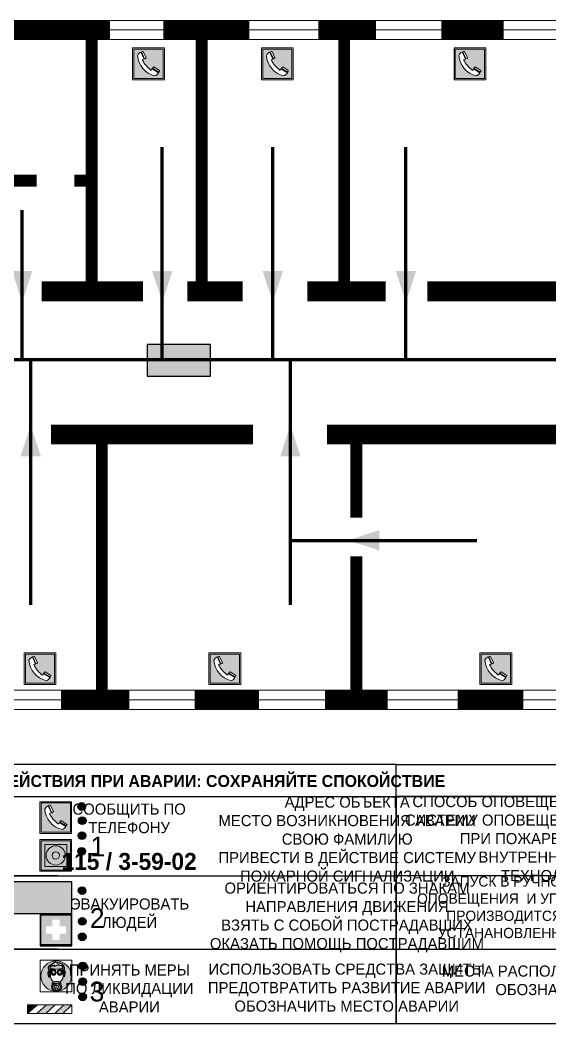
# Model space of a CAD drawing. Header units: millimetres. Extents: x 13114 to 67229, y 22859 to 38520.
# Drawn here: x 24019.8 to 24153.5, y 35580.6 to 35833.9 of the extents above; entities that cross this region are included whole.
import ezdxf

# ---------------------------------------------------------------- set-up
doc = ezdxf.new("R2010")
doc.units = ezdxf.units.MM
doc.layers.add('План_Штампы', color=7, linetype='Continuous')
doc.styles.add('обычный', font='arial.ttf')

# ---------------------------------------------------------------- blocks, each defined once
blk = doc.blocks.new('A$C32E8229D')
at = {"true_color": 0xffffff}
blk.add_hatch(color=7, dxfattribs=at).paths.add_polyline_path([(0, 0), (0, -8), (16, -8), (16, 0)])
h = blk.add_hatch(color=126)
h.paths.add_polyline_path([(0.2, -0.2), (15.8, -0.2), (15.8, -7.8), (0.2, -7.8)])
h.paths.add_polyline_path([(13.49, -2.05), (12.08, -2.05), (11.37, -2.63, 0.162397), (11.29, -2.84), (11.29, -3.63), (10.35, -3.63), (10.35, -4.05), (11.68, -4.05), (11.68, -3.48), (12.26, -4.28), (11.29, -5.1), (11.29, -6.78), (11.85, -6.78), (11.85, -5.44), (12.8, -4.64), (12.8, -5.94), (14.46, -5.94), (14.46, -5.39), (13.45, -5.39), (13.45, -3.97), (12.46, -2.59), (13.15, -2.59), (13.69, -3.34), (14.18, -3)], flags=16)
h.paths.add_polyline_path([(10.74, -1.82, 1), (11.8, -1.82, 1)], flags=16)
h.paths.add_polyline_path([(9.39, -3.59), (5.99, -3.59), (6.56, -3.03), (5.91, -3.03), (5.1, -3.83), (5.91, -4.64), (6.56, -4.64), (5.99, -4.09), (9.39, -4.09)], flags=16)
h.paths.add_polyline_path([(4.29, -1.08), (1.72, -1.08), (1.72, -6.6), (4.29, -6.6)], flags=16)
at = {"color": 126}
blk.add_lwpolyline([(16, -8), (0, -8), (0, 0), (16, 0)], close=True, dxfattribs=at)
blk = doc.blocks.new('A$C38D26F80')
h = blk.add_hatch(color=5)
h.dxf.hatch_style = 1
h.paths.add_polyline_path([(-8.77, -4.48, 1), (-0.19, -4.48, 1)])
h.paths.add_polyline_path([(-6.75, -3.58), (-6.75, -3.31), (-6.62, -3.22), (-6.5, -3.22), (-6.42, -3.3), (-6.39, -3.28), (-6.59, -2.23), (-6.59, -2.01), (-6.38, -1.58), (-4.76, -0.4), (-4.13, -0.79, -0.362848), (-2.1, -2.1, -0.201049), (-2.17, -2.48, 0.085434), (-2.26, -3.13), (-1.9, -3.16), (-2.25, -4.7), (-2.4, -4.59), (-2.43, -4.34), (-2.36, -4.34), (-2.14, -3.34), (-2.47, -3.42), (-2.58, -1.95), (-2.77, -1.58), (-3.58, -1.52), (-3.92, -1.26), (-5.05, -1.73), (-4.87, -1.39), (-5.41, -1.6), (-5.41, -1.46), (-6.13, -1.87), (-6.18, -3.5), (-6.56, -3.47), (-6.37, -4.59), (-6.16, -4.43), (-6.16, -4.66), (-6.36, -4.79), (-6.37, -4.8), (-6.51, -4.76)], flags=16)
h.paths.add_polyline_path([(-6.51, -4.76), (-6.36, -4.79), (-6.37, -4.8)], flags=0)
h.paths.add_polyline_path([(-5.92, -2.34, 0.089508), (-2.67, -2.35), (-2.48, -3.88, -0.268602), (-3.4, -6.18, 0.262449), (-5.2, -6.18, -0.268602), (-6.11, -3.88)], flags=16)
edge = h.paths.add_edge_path(flags=16)
edge.add_ellipse((-5.19, -3.41), major_axis=(0, 0.842), ratio=0.848992, start_angle=0, end_angle=360)
edge = h.paths.add_edge_path(flags=0)
edge.add_ellipse((-5.19, -3.39), major_axis=(0, 0.665), ratio=0.853798, start_angle=0, end_angle=360)
edge = h.paths.add_edge_path(flags=0)
edge.add_ellipse((-5.19, -3.4), major_axis=(0, 0.528), ratio=0.864094, start_angle=0, end_angle=360)
edge = h.paths.add_edge_path(flags=16)
edge.add_ellipse((-3.47, -3.4), major_axis=(0, 0.842), ratio=0.848992, start_angle=0, end_angle=360)
h.paths.add_polyline_path([(-3.13, -6.45), (-3.13, -6.84, 0.383174), (-5.57, -6.85), (-5.57, -6.49, -0.369952)], flags=16)
edge = h.paths.add_edge_path(flags=0)
edge.add_ellipse((-3.47, -3.39), major_axis=(0, 0.665), ratio=0.853798, start_angle=0, end_angle=360)
edge = h.paths.add_edge_path(flags=0)
edge.add_ellipse((-3.47, -3.4), major_axis=(0, 0.528), ratio=0.864094, start_angle=0, end_angle=360)
edge = h.paths.add_edge_path(flags=16)
edge.add_ellipse((-4.34, -7.57), major_axis=(-1.48, 0), ratio=0.744955, start_angle=0, end_angle=360)
h.paths.add_polyline_path([(-5.01, -6.85, -1), (-5.15, -6.85, -1)], flags=0)
h.paths.add_polyline_path([(-5.33, -7.14, -1), (-5.47, -7.14, -1)], flags=0)
h.paths.add_polyline_path([(-4.61, -6.71, -1), (-4.74, -6.71, -1)], flags=16)
h.paths.add_polyline_path([(-5.43, -7.51, -1), (-5.57, -7.51, -1)], flags=0)
h.paths.add_polyline_path([(-4.26, -6.67, -1), (-4.4, -6.67, -1)], flags=16)
h.paths.add_polyline_path([(-4.74, -7.14, -1), (-4.88, -7.14, -1)], flags=0)
h.paths.add_polyline_path([(-4.93, -7.43, -1), (-5.07, -7.43, -1)], flags=0)
h.paths.add_polyline_path([(-4.41, -7.07, -1), (-4.54, -7.07, -1)], flags=0)
h.paths.add_polyline_path([(-5.33, -7.87, -1), (-5.46, -7.87, -1)], flags=0)
h.paths.add_polyline_path([(-3.8, -6.71, -1), (-3.94, -6.71, -1)], flags=16)
h.paths.add_polyline_path([(-4.85, -7.78, -1), (-4.98, -7.78, -1)], flags=0)
h.paths.add_polyline_path([(-3.96, -7.14, -1), (-4.1, -7.14, -1)], flags=0)
h.paths.add_polyline_path([(-4.33, -7.53, -1), (-4.47, -7.53, -1)], flags=0)
h.paths.add_polyline_path([(-5.09, -8.12, -1), (-5.23, -8.12, -1)], flags=0)
h.paths.add_polyline_path([(-3.5, -6.94, -1), (-3.64, -6.94, -1)], flags=0)
h.paths.add_polyline_path([(-4.54, -7.97, -1), (-4.68, -7.97, -1)], flags=0)
h.paths.add_polyline_path([(-3.66, -7.39, -1), (-3.8, -7.39, -1)], flags=0)
h.paths.add_polyline_path([(-4.73, -8.35, -1), (-4.86, -8.35, -1)], flags=0)
h.paths.add_polyline_path([(-4.09, -7.96, -1), (-4.23, -7.96, -1)], flags=0)
h.paths.add_polyline_path([(-3.77, -7.74, -1), (-3.91, -7.74, -1)], flags=0)
h.paths.add_polyline_path([(-3.22, -7.27, -1), (-3.35, -7.27, -1)], flags=0)
h.paths.add_polyline_path([(-4.34, -8.4, -1), (-4.47, -8.4, -1)], flags=0)
h.paths.add_polyline_path([(-3.16, -7.61, -1), (-3.3, -7.61, -1)], flags=0)
h.paths.add_polyline_path([(-3.9, -8.35, -1), (-4.04, -8.35, -1)], flags=0)
h.paths.add_polyline_path([(-3.32, -7.91, -1), (-3.46, -7.91, -1)], flags=0)
h.paths.add_polyline_path([(-3.55, -8.23, -1), (-3.69, -8.23, -1)], flags=0)
at = {"color": 5, "lineweight": 5}
for p, q in [((-4.48, 0), (-8.96, 0)), ((-8.96, 0), (-8.96, -4.48)), ((-4.48, 0), (0, 0)), ((0, 0), (0, -4.48)), ((-6.59, -2.01), (-6.38, -1.58)), ((-6.59, -2.23), (-6.59, -2.01)), ((-6.39, -3.28), (-6.59, -2.23)), ((-6.38, -1.58), (-4.76, -0.4)), ((-6.13, -1.87), (-6.18, -3.5)), ((-5.41, -1.46), (-6.13, -1.87)), ((-5.92, -2.34), (-6.11, -3.88)), ((-4.87, -1.39), (-5.41, -1.6)), ((-5.41, -1.6), (-5.41, -1.46)), ((-3.92, -1.26), (-5.05, -1.73)), ((-5.05, -1.73), (-4.87, -1.39)), ((-4.76, -0.4), (-4.13, -0.79)), ((-3.58, -1.52), (-3.92, -1.26)), ((-2.77, -1.58), (-3.58, -1.52)), ((-2.58, -1.95), (-2.77, -1.58)), ((-2.67, -2.34), (-2.48, -3.88)), ((-2.47, -3.42), (-2.58, -1.95)), ((-8.96, -8.96), (-8.96, -4.48)), ((-6.75, -3.31), (-6.62, -3.22)), ((-6.75, -3.58), (-6.75, -3.31)), ((-6.51, -4.76), (-6.75, -3.58)), ((-6.62, -3.22), (-6.5, -3.22)), ((-6.18, -3.5), (-6.56, -3.47)), ((-6.56, -3.47), (-6.37, -4.59)), ((-6.37, -4.8), (-6.51, -4.76)), ((-6.5, -3.22), (-6.42, -3.3)), ((-6.42, -3.3), (-6.39, -3.28)), ((-6.37, -4.59), (-6.16, -4.43)), ((-6.16, -4.66), (-6.37, -4.8)), ((-6.16, -4.43), (-6.16, -4.66)), ((-2.14, -3.34), (-2.47, -3.42)), ((-2.43, -4.34), (-2.4, -4.59)), ((-2.43, -4.34), (-2.36, -4.34)), ((-2.4, -4.59), (-2.25, -4.7)), ((-2.36, -4.34), (-2.14, -3.34)), ((-1.9, -3.16), (-2.26, -3.13)), ((-2.25, -4.7), (-1.9, -3.16)), ((0, -8.96), (0, -4.48)), ((-5.57, -6.49), (-5.57, -6.85)), ((-3.13, -6.45), (-3.13, -6.84)), ((-4.48, -8.96), (-8.96, -8.96)), ((-4.48, -8.96), (0, -8.96))]:
    blk.add_line(p, q, dxfattribs=at)
at = {"color": 5}
for p, q in [((-6.59, -2.01), (-6.38, -1.58)), ((-6.59, -2.23), (-6.59, -2.01)), ((-6.39, -3.28), (-6.59, -2.23)), ((-6.38, -1.58), (-4.76, -0.4)), ((-6.13, -1.87), (-6.18, -3.5)), ((-5.41, -1.46), (-6.13, -1.87)), ((-4.87, -1.39), (-5.41, -1.6)), ((-5.41, -1.6), (-5.41, -1.46)), ((-3.92, -1.26), (-5.05, -1.73)), ((-5.05, -1.73), (-4.87, -1.39)), ((-4.76, -0.4), (-4.13, -0.79)), ((-3.58, -1.52), (-3.92, -1.26)), ((-2.77, -1.58), (-3.58, -1.52)), ((-2.58, -1.95), (-2.77, -1.58)), ((-2.47, -3.42), (-2.58, -1.95)), ((-6.75, -3.31), (-6.62, -3.22)), ((-6.75, -3.58), (-6.75, -3.31)), ((-6.51, -4.76), (-6.75, -3.58)), ((-6.62, -3.22), (-6.5, -3.22)), ((-6.18, -3.5), (-6.56, -3.47)), ((-6.56, -3.47), (-6.37, -4.59)), ((-6.37, -4.8), (-6.51, -4.76)), ((-6.36, -4.79), (-6.51, -4.76)), ((-6.5, -3.22), (-6.42, -3.3)), ((-6.42, -3.3), (-6.39, -3.28)), ((-6.37, -4.59), (-6.16, -4.43)), ((-6.16, -4.66), (-6.37, -4.8)), ((-6.16, -4.66), (-6.36, -4.79)), ((-6.16, -4.43), (-6.16, -4.66)), ((-2.14, -3.34), (-2.47, -3.42)), ((-2.4, -4.59), (-2.43, -4.34)), ((-2.43, -4.34), (-2.36, -4.34)), ((-2.25, -4.7), (-2.4, -4.59)), ((-2.36, -4.34), (-2.14, -3.34)), ((-2.26, -3.13), (-1.9, -3.16)), ((-1.9, -3.16), (-2.25, -4.7))]:
    blk.add_line(p, q, dxfattribs=at)
at = {"color": 5, "lineweight": 5}
for centre, radius in [((-4.48, -4.48), 4.29), ((-5.5, -7.51), 0.0678), ((-5.4, -7.14), 0.0678), ((-5.4, -7.87), 0.0678), ((-5.16, -8.12), 0.0678), ((-5.08, -6.85), 0.0678), ((-5, -7.43), 0.0678), ((-4.91, -7.78), 0.0678), ((-4.81, -7.14), 0.0678), ((-4.79, -8.35), 0.0678), ((-4.67, -6.71), 0.0678), ((-4.61, -7.97), 0.0678), ((-4.47, -7.07), 0.0678), ((-4.4, -7.53), 0.0678), ((-4.4, -8.4), 0.0678), ((-4.33, -6.67), 0.0678), ((-4.16, -7.96), 0.0678), ((-4.03, -7.14), 0.0678), ((-3.97, -8.35), 0.0678), ((-3.87, -6.71), 0.0678), ((-3.84, -7.74), 0.0678), ((-3.73, -7.39), 0.0678), ((-3.62, -8.23), 0.0678), ((-3.57, -6.94), 0.0678), ((-3.39, -7.91), 0.0678), ((-3.28, -7.27), 0.0678), ((-3.23, -7.61), 0.0678)]:
    blk.add_circle(centre, radius, dxfattribs=at)
for centre, radius, start, end in [((-4.28, 6.66), 9.15, 259.6987, 280.1569), ((-0.47, -3.05), 1.79, 161.5846, 182.4584), ((-2.6, -2.2), 0.513, 326.4781, 11.7739), ((-3.66, -4.24), 2.47, 171.573, 231.7124), ((-4.93, -4.24), 2.47, 308.2876, 8.427), ((-4.33, -7.88), 1.87, 50.358, 131.5662), ((-4.34, -8.2), 1.82, 48.4943, 132.3565), ((-4.3, -7.78), 1.83, 60.5889, 119.4111)]:
    blk.add_arc(centre, radius, start, end, dxfattribs=at)
at = {"color": 5}
for centre, radius, start, end in [((-3.89, -2.66), 1.88, 17.387, 97.1599), ((-0.35, -3.07), 1.91, 162.2553, 181.7878), ((-2.6, -2.2), 0.511, 326.3906, 11.8614)]:
    blk.add_arc(centre, radius, start, end, dxfattribs=at)
at = {"color": 5, "lineweight": 5}
for centre, major_axis, ratio in [((-5.19, -3.41), (0, 0.842), 0.848992), ((-5.19, -3.39), (0, 0.665), 0.853798), ((-3.47, -3.4), (0, 0.842), 0.848992), ((-3.47, -3.39), (0, 0.665), 0.853798), ((-5.19, -3.4), (0, 0.528), 0.864094), ((-3.47, -3.4), (0, 0.528), 0.864094), ((-4.34, -7.57), (-1.48, 0), 0.744955)]:
    blk.add_ellipse(centre, major_axis=major_axis, ratio=ratio, dxfattribs=at)
blk = doc.blocks.new('A$C47DD6509')
at = {"lineweight": 5}
for points in [[(-8.69, 0), (-11.19, 0), (-11.19, -2.22)], [(-4.22, 0), (-6.45, 0), (-8.91, -2.22), (-6.61, -2.22)], [(0, 0), (-2.09, 0), (-4.36, -2.22), (-2.29, -2.22)]]:
    blk.add_hatch(color=242, dxfattribs=at).paths.add_polyline_path(points)
at = {"color": 242, "lineweight": 5}
for p, q in [((-11.19, -2.22), (-8.69, 0)), ((-11.19, -2.22), (-11.19, 0)), ((-11.19, 0), (-8.69, 0)), ((-11.19, 0), (0, 0)), ((-8.91, -2.22), (-6.45, 0)), ((-6.61, -2.22), (-4.22, 0)), ((-4.36, -2.22), (-2.09, 0)), ((-2.29, -2.22), (0, 0)), ((0, 0), (0, -2.22)), ((0, -2.22), (-11.19, -2.22))]:
    blk.add_line(p, q, dxfattribs=at)
blk = doc.blocks.new('A$C18900ED3')
h = blk.add_hatch(color=126)
h.paths.add_polyline_path([(-0.18, -0.18), (-7.02, -0.18), (-7.02, -7.02), (-0.18, -7.02)])
h.paths.add_polyline_path([(-5.89, -4.46), (-5.89, -2.77), (-4.46, -2.77), (-4.46, -1.31), (-2.77, -1.31), (-2.77, -2.77), (-1.33, -2.77), (-1.33, -4.46), (-2.77, -4.46), (-2.77, -5.89), (-4.46, -5.89), (-4.46, -4.46)], flags=16)
at = {"color": 126}
for p, q in [((-7.2, 0), (-7.2, -7.2)), ((0, 0), (-7.2, 0)), ((0, -7.2), (0, 0)), ((-7.02, -7.02), (-7.02, -0.18)), ((-7.02, -0.18), (-0.18, -0.18)), ((-0.18, -0.18), (-0.18, -7.02)), ((-7.2, -7.2), (0, -7.2)), ((-0.18, -7.02), (-7.02, -7.02))]:
    blk.add_line(p, q, dxfattribs=at)
blk = doc.blocks.new('A$C456E1F9C')
at = {"lineweight": 5}
h = blk.add_hatch(color=242, dxfattribs=at)
h.paths.add_polyline_path([(0.51, -1.47), (0.51, -13.26), (12.29, -13.26), (12.29, -1.47)])
h.paths.add_polyline_path([(5.42, -4.95, -0.254479), (4.78, -5.4), (3.52, -2.53, -0.209735), (4.23, -2.4)], flags=16)
h.paths.add_polyline_path([(8.53, -8.6), (10.87, -10.17), (10.54, -10.76), (8.03, -9.13, -0.192251)], flags=16)
h.paths.add_polyline_path([(4.61, -5.49, 0.005518), (3.87, -5.72, 0.128647), (7.49, -10.01, 0.00809), (7.83, -9.33), (10.47, -10.97, -0.16736), (8.99, -12.25, -0.327862), (1.95, -3.95, -0.166952), (3.36, -2.62)], flags=16)
at = {"color": 242, "lineweight": 5}
for p, q in [((0, -13.77), (0, -0.97)), ((12.8, -0.97), (0, -0.97)), ((4.61, -5.49), (3.36, -2.62)), ((3.52, -2.53), (4.78, -5.4)), ((4.23, -2.4), (5.42, -4.95)), ((12.8, -13.77), (12.8, -0.97)), ((7.83, -9.33), (10.47, -10.97)), ((8.03, -9.13), (10.54, -10.76)), ((10.81, -10.12), (8.53, -8.6)), ((10.54, -10.76), (10.8, -10.3)), ((10.8, -10.3), (10.81, -10.12)), ((0, -13.77), (12.8, -13.77))]:
    blk.add_line(p, q, dxfattribs=at)
blk.add_lwpolyline([(0.51, -1.47), (12.29, -1.47), (12.29, -13.26), (0.51, -13.26)], close=True, dxfattribs=at)
for centre, radius, start, end in [((4.59, -5.34), 2.99, 114.2845, 152.1974), ((11.12, -3.31), 9.19, 183.9915, 256.6009), ((4.02, -3.27), 0.891, 76.3284, 123.7092), ((14.98, -39.1), 35.17, 107.1487, 108.4135), ((13.86, -0.94), 11.08, 205.5536, 234.8762), ((4.68, -4.59), 0.824, 276.9621, 334.0723), ((-13.31, 0.8), 23.44, 332.5487, 334.4027), ((8.94, -9.5), 0.989, 114.4092, 157.9388), ((7.87, -9.46), 3, 291.9291, 329.9329)]:
    blk.add_arc(centre, radius, start, end, dxfattribs=at)
blk = doc.blocks.new('A$C54414219')
at = {"true_color": 0xffffff}
h = blk.add_hatch(color=7, dxfattribs=at)
h.paths.add_polyline_path([(2.39, -9.45), (2.39, -18.3), (11.23, -18.3), (11.23, -9.45)], flags=0)
h.paths.add_polyline_path([(10.71, -13.87, -1), (2.92, -13.87, -1)], flags=0)
h.paths.add_polyline_path([(8.3, -13.87, -1), (5.33, -13.87, -1)], flags=0)
h.paths.add_polyline_path([(0.41, -7.47), (0.41, -20.27), (13.21, -20.27), (13.21, -7.47)])
h.paths.add_polyline_path([(0.92, -19.77), (12.71, -19.77), (12.71, -7.98), (0.92, -7.98)], flags=16)
h.paths.add_polyline_path([(11.23, -9.45), (11.23, -18.3), (2.39, -18.3), (2.39, -9.45)], flags=0)
at = {"lineweight": 5}
h = blk.add_hatch(color=242, dxfattribs=at)
h.paths.add_polyline_path([(12.71, -7.98), (0.92, -7.98), (0.92, -19.77), (12.71, -19.77)])
h.paths.add_polyline_path([(11.23, -18.3), (2.39, -18.3), (2.39, -9.45), (11.23, -9.45)], flags=16)
h.paths.add_polyline_path([(10.71, -13.87, -1), (2.92, -13.87, -1)], flags=0)
h.paths.add_polyline_path([(8.3, -13.87, -1), (5.33, -13.87, -1)], flags=0)
at = {"true_color": 0xffffff}
h = blk.add_hatch(color=7, dxfattribs=at)
h.paths.add_polyline_path([(2.39, -9.45), (2.39, -18.3), (11.23, -18.3), (11.23, -9.45)])
h.paths.add_polyline_path([(10.71, -13.87, -1), (2.92, -13.87, -1)], flags=16)
h.paths.add_polyline_path([(8.3, -13.87, -1), (5.33, -13.87, -1)], flags=0)
at = {"lineweight": 5}
h = blk.add_hatch(color=242, dxfattribs=at)
h.paths.add_polyline_path([(2.92, -13.87, 1), (10.71, -13.87, 1)])
h.paths.add_polyline_path([(8.3, -13.87, -1), (5.33, -13.87, -1)], flags=16)
at = {"color": 242, "lineweight": 5}
for p, q in [((0.41, -20.27), (0.41, -7.47)), ((0.41, -7.47), (13.21, -7.47)), ((0.41, -7.47), (13.21, -7.47)), ((13.21, -20.27), (13.21, -7.47)), ((0.41, -20.27), (13.21, -20.27))]:
    blk.add_line(p, q, dxfattribs=at)
for points in [[(0.92, -7.98), (12.71, -7.98), (12.71, -19.77), (0.92, -19.77)], [(2.39, -9.45), (11.23, -9.45), (11.23, -18.3), (2.39, -18.3)]]:
    blk.add_lwpolyline(points, close=True, dxfattribs=at)
for radius in [3.89, 1.49]:
    blk.add_circle((6.81, -13.87), radius, dxfattribs=at)

msp = doc.modelspace()

# ---------------------------------------------------------------- hatches: boundary and pattern name
at = {"lineweight": 0}
h = msp.add_hatch(color=256, dxfattribs=at)
h.dxf.hatch_style = 1
h.paths.add_polyline_path([(24034.44, 35635.48, 1), (24036.37, 35635.48, 1)])
h = msp.add_hatch(color=256, dxfattribs=at)
h.dxf.hatch_style = 1
h.paths.add_polyline_path([(24034.55, 35631.9, 1), (24036.48, 35631.9, 1)])
h = msp.add_hatch(color=256, dxfattribs=at)
h.dxf.hatch_style = 1
h.paths.add_polyline_path([(24034.51, 35628.09, 1), (24036.44, 35628.09, 1)])
h = msp.add_hatch(color=256, dxfattribs=at)
h.dxf.hatch_style = 1
h.paths.add_polyline_path([(24034.43, 35624.16, 1), (24036.36, 35624.16, 1)])
h = msp.add_hatch(color=256, dxfattribs=at)
h.dxf.hatch_style = 1
h.paths.add_polyline_path([(24034.51, 35614.27, 1), (24036.44, 35614.27, 1)])
h = msp.add_hatch(color=256, dxfattribs=at)
h.dxf.hatch_style = 1
h.paths.add_polyline_path([(24034.55, 35606.49, 1), (24036.48, 35606.49, 1)])
h = msp.add_hatch(color=256, dxfattribs=at)
h.dxf.hatch_style = 1
h.paths.add_polyline_path([(24034.54, 35602.59, 1), (24036.47, 35602.59, 1)])
h = msp.add_hatch(color=256, dxfattribs=at)
h.dxf.hatch_style = 1
h.paths.add_polyline_path([(24034.7, 35595.24, 1), (24036.63, 35595.24, 1)])
h = msp.add_hatch(color=256, dxfattribs=at)
h.dxf.hatch_style = 1
h.paths.add_polyline_path([(24034.7, 35591.29, 1), (24036.63, 35591.29, 1)])
h = msp.add_hatch(color=256, dxfattribs=at)
h.dxf.hatch_style = 1
h.paths.add_polyline_path([(24034.7, 35587.46, 1), (24036.63, 35587.46, 1)])

# ---------------------------------------------------------------- linework, layer by layer
at = {"lineweight": 100, "const_width": 5}
for points in [[(23988.58, 35831.43), (24029.25, 35831.43)], [(24023.48, 35831.43), (24042.52, 35831.43)], [(24055.98, 35831.43), (24077.64, 35831.43)], [(24095.06, 35831.43), (24109.58, 35831.43)], [(24126.06, 35831.43), (24141.79, 35831.43)], [(24025.32, 35765.49), (24050.85, 35765.49)], [(24062.03, 35765.49), (24075.98, 35765.49)], [(24092.28, 35765.49), (24112.03, 35765.49)], [(24122.53, 35765.49), (24211.14, 35765.49)], [(24027.66, 35729.37), (24050.78, 35729.37)], [(24047.15, 35729.37), (24078.59, 35729.37)], [(24097.3, 35729.37), (24216.79, 35729.37)], [(24128.05, 35729.37), (24181.78, 35729.37)], [(24047.42, 35662.4), (24030.13, 35662.4)], [(24080.15, 35662.4), (24063.86, 35662.4)], [(24112.57, 35662.4), (24096.72, 35662.4)], [(24146.8, 35662.4), (24130.19, 35662.4)]]:
    msp.add_lwpolyline(points, dxfattribs=at)
at = {"lineweight": 0}
for points in [[(24006.67, 35833.79), (24099.4, 35833.79)], [(24108.93, 35833.81), (24324.07, 35833.81)], [(24006.83, 35831.43), (24098.94, 35831.43)], [(24109.58, 35831.43), (24324.73, 35831.43)], [(24006.81, 35829.05), (24100.9, 35829.05)], [(24109.35, 35829.04), (24324.5, 35829.04)], [(23881.53, 35664.87), (24322.54, 35664.87)], [(23881.74, 35662.4), (24322.75, 35662.4)], [(23881.53, 35659.95), (24322.54, 35659.95)]]:
    msp.add_lwpolyline(points, dxfattribs=at)
at = {"lineweight": 0, "const_width": 3}
for points in [[(24037.91, 35765.49), (24037.91, 35831.43)], [(24065.62, 35765.49), (24065.62, 35831.43)], [(24101.59, 35765.49), (24101.59, 35831.43)], [(24024.05, 35793.42), (24002.01, 35793.42)], [(24037.91, 35793.42), (24033.5, 35793.42)], [(24040.47, 35662.4), (24040.47, 35729.37)], [(24104.68, 35708.35), (24104.68, 35729.39)], [(24104.68, 35662.4), (24104.68, 35698.65)]]:
    msp.add_lwpolyline(points, dxfattribs=at)
at = {"color": 126, "lineweight": 100, "true_color": 0x008754}
for points in [[(23857.93, 35801.84), (23857.93, 35748.28), (24345.5, 35748.28), (24345.5, 35721.48)], [(24055.7, 35748.28), (24055.7, 35801.84)], [(24083.57, 35748.28), (24083.57, 35801.84)], [(24117.16, 35748.28), (24117.16, 35801.84)], [(24020.36, 35748.28), (24020.36, 35785.94)], [(24022.45, 35748.28), (24022.45, 35686.38)], [(24087.95, 35748.28), (24087.95, 35686.38)], [(24087.95, 35702.59), (24135.06, 35702.59)]]:
    msp.add_lwpolyline(points, dxfattribs=at)
for points in [[(23970.96, 35638.02), (24114.73, 35638.02), (24114.73, 35646.07), (23970.96, 35646.07)], [(24114.73, 35646.07), (24236.45, 35646.07), (24236.45, 35580.62), (24114.73, 35580.62)], [(24114.73, 35646.07), (24236.45, 35646.07), (24236.45, 35638.02), (24114.73, 35638.02)], [(23970.96, 35638.02), (24114.73, 35638.02), (24114.73, 35580.62), (23970.96, 35580.62)], [(24114.73, 35638.02), (24236.45, 35638.02), (24236.45, 35618.02), (24114.73, 35618.02)], [(24236.45, 35618.02), (24114.73, 35618.02), (24114.73, 35599.45), (24236.45, 35599.45)]]:
    msp.add_lwpolyline(points, close=True)
for points in [[(24029.38, 35618.02), (23970.96, 35618.02), (24114.73, 35618.02)], [(24029.38, 35599.45), (23970.96, 35599.45), (24114.73, 35599.45)]]:
    msp.add_lwpolyline(points)
for centre in [(24035.41, 35635.48), (24035.51, 35631.9), (24035.47, 35628.09), (24035.39, 35624.16), (24035.48, 35614.27), (24035.52, 35606.49), (24035.51, 35602.59), (24035.67, 35595.24), (24035.66, 35591.29), (24035.66, 35587.46)]:
    msp.add_circle(centre, 0.966)
at = {"layer": 'План_Штампы', "color": 126, "true_color": 0x008754}
for points in [[(24017.79, 35770.64), (24022.93, 35770.63), (24020.38, 35762.75)], [(24053.14, 35770.64), (24058.27, 35770.63), (24055.73, 35762.75)], [(24081, 35770.64), (24086.14, 35770.63), (24083.59, 35762.75)], [(24114.6, 35770.64), (24119.73, 35770.63), (24117.18, 35762.75)], [(24025.1, 35723.8), (24019.97, 35723.82), (24022.51, 35731.7)], [(24090.6, 35723.8), (24085.47, 35723.82), (24088.01, 35731.7)], [(24110.49, 35705.22), (24110.48, 35700.09), (24102.6, 35702.63)]]:
    msp.add_solid(points, dxfattribs=at)

# ---------------------------------------------------------------- block references
for name, p, xscale, yscale, zscale in [('A$C456E1F9C', (24048.24, 35827.49), 0.625, 0.625, 0.625), ('A$C456E1F9C', (24080.75, 35827.49), 0.625, 0.625, 0.625), ('A$C456E1F9C', (24129.3, 35827.49), 0.625, 0.625, 0.625), ('A$C456E1F9C', (24020.86, 35674.87), 0.625, 0.625, 0.625), ('A$C456E1F9C', (24067.49, 35674.87), 0.625, 0.625, 0.625), ('A$C456E1F9C', (24135.85, 35674.87), 0.625, 0.625, 0.625), ('A$C456E1F9C', (24024.85, 35637.3), 0.625, 0.625, 0.625), ('A$C54414219', (24024.59, 35631.81), 0.625, 0.625, 0.625), ('A$C18900ED3', (24032.92, 35608.35), 1.111111111007631, 1.111111111007631, 1.111111111007631), ('A$C38D26F80', (24032.94, 35596.68), 0.8928571427240968, 0.8928571427240968, 0.8928571427240968)]:
    msp.add_blockref(name, p, dxfattribs=dict(xscale=xscale, yscale=yscale, zscale=zscale))
at = {"xscale": -1}
msp.add_blockref('A$C32E8229D', (24032.92, 35616.5), dxfattribs=at)
at = {"color": 242, "true_color": 0xc1121c}
msp.add_blockref('A$C47DD6509', (24032.94, 35585.46), dxfattribs=at)
at = {"layer": 'План_Штампы', "color": 126, "true_color": 0x008754, "xscale": -1}
msp.add_blockref('A$C32E8229D', (24067.86, 35752.05), dxfattribs=at)

# ---------------------------------------------------------------- texts
at = {"lineweight": 0, "attachment_point": 5, "style": 'обычный'}
for s, insert, char_height, width in [('{\\fProxima Nova Rg|b1|i0|c204|p2;ДЕЙСТВИЯ ПРИ АВАРИИ: СОХРАНЯЙТЕ СПОКОЙСТВИЕ\\H1.6644x; }', (24070.57, 35641.47), 3, 175.1736), ('\\pi-8.4,l8.4,t8.4;{\\fProxima Nova Rg|b0|i0|c204|p2;АДРЕС ОБЪЕКТА\\PМЕСТО ВОЗНИКНОВЕНИЯ АВАРИИ\\PСВОЮ ФАМИЛИЮ\\PПРИВЕСТИ В ДЕЙСТВИЕ СИСТЕМУ \\PПОЖАРНОЙ СИГНАЛИЗАЦИИ}', (24102.36, 35626.85), 2.8, 126.6484), ('{\\fProxima Nova Rg|b0|i0|c204|p2;СПОСОБ ОПОВЕЩЕНИЯ АВТОМАТИЧЕСКИЙ ЧЕРЕЗ РЕЧЕВУЮ СИСТЕМУ ОПОВЕЩЕНИЯ И УПРАВЛЕНИЯ ЭВАКУАЦИЕЙ ЛЮДЕЙ ПРИ ПОЖАРЕ , А ТАК ЖЕ ВРУЧНУЮ, ИСПОЛЬЗУЯ ВНУТРЕННЮЮ ГРОМКУЮ СВЯЗЬ СИСТЕМЫ ТЕХНОЛОГИЧЕСКОГО ОПОВЕЩЕНИЯ.}', (24176.35, 35626.98), 2.8, 118.5618), ('{\\fProxima Nova Rg|b0|i0|c204|p2;СООБЩИТЬ ПО \\PТЕЛЕФОНУ}', (24047.35, 35632.47), 2.8, 126.6484), ('{\\fProxima Nova Rg|b0|i0|c204|p2;1\\H1.1667x; }', (24039.45, 35625.41), 5, 126.6484), ('{\\fProxima Nova Rg|b1|i0|c0|p2;\\H1.0714x;115 / 3-59-02\\H1.2822x; }', (24047.35, 35621.56), 4, 126.6484), ('{\\fProxima Nova Rg|b0|i0|c204|p2;\\P\\pt7.8;ЗАПУСК В РУЧНОМ РЕЖИМЕ АВТОМАТИЧЕСКОЙ СИСТЕМЫ ОПОВЕЩЕНИЯ  И УПРАВЛЕНИЯ ЭВАКУАЦИИ ЛЮДЕЙ ПРИ ПОЖАРЕ ПРОИЗВОДИТСЯ ОТ РУЧНЫХ ПОЖАРНЫХ ИЗВЕЩАТЕЛЕЙ, УСТАНАНОВЛЕННЫХ НА СТЕНАХ ВБЛИЗИ ЭВАКУАЦИОННЫХ ВЫХОДОВ. }', (24177.8, 35609.69), 2.6, 121.7868), ('\\pi-8.4,l8.4,t8.4;{\\fProxima Nova Rg|b0|i0|c204|p2;ОРИЕНТИРОВАТЬСЯ ПО ЗНАКАМ \\PНАПРАВЛЕНИЯ ДВИЖЕНИЯ\\PВЗЯТЬ С СОБОЙ ПОСТРАДАВШИХ\\PОКАЗАТЬ ПОМОЩЬ ПОСТРАДАВШИМ}', (24102.29, 35607.49), 2.8, 126.6484), ('{\\fProxima Nova Rg|b0|i0|c204|p2;ЭВАКУИРОВАТЬ \\PЛЮДЕЙ}', (24047.45, 35608.15), 2.8, 126.6484), ('{\\fProxima Nova Rg|b0|i0|c204|p2;2\\H1.1967x; }', (24039.3, 35607.32), 5, 126.6484), ('{\\fProxima Nova Rg|b0|i0|c204|p2;ПРИНЯТЬ МЕРЫ \\PПО ЛИКВИДАЦИИ \\PАВАРИИ}', (24047.41, 35589.57), 2.8, 126.6484), ('\\pi-8.4,l8.4,t8.4;{\\fProxima Nova Rg|b0|i0|c204|p2;ИСПОЛЬЗОВАТЬ СРЕДСТВА ЗАЩИТЫ \\PПРЕДОТВРАТИТЬ РАЗВИТИЕ АВАРИИ\\PОБОЗНАЧИТЬ МЕСТО АВАРИИ}', (24102.23, 35589.76), 2.8, 126.6484), ('\\pt8.4;{\\fProxima Nova Rg|b0|i0|c204|p2;\\PМЕСТА РАСПОЛОЖЕНИЯ ПОЖАРНЫХ ИЗВЕЩАТЕЛЕЙ ОБОЗНАЧЕНЫ НА НАСТОЯЩЕМ ПЛАНЕ}', (24176.16, 35593.55), 2.8, 118.5618), ('{\\fProxima Nova Rg|b0|i0|c204|p2;3\\H1.1967x; }', (24039.24, 35588.75), 5, 126.6484)]:
    msp.add_mtext(s, dxfattribs=dict(at, insert=insert, char_height=char_height, width=width))

doc.saveas('drawing.dxf')
